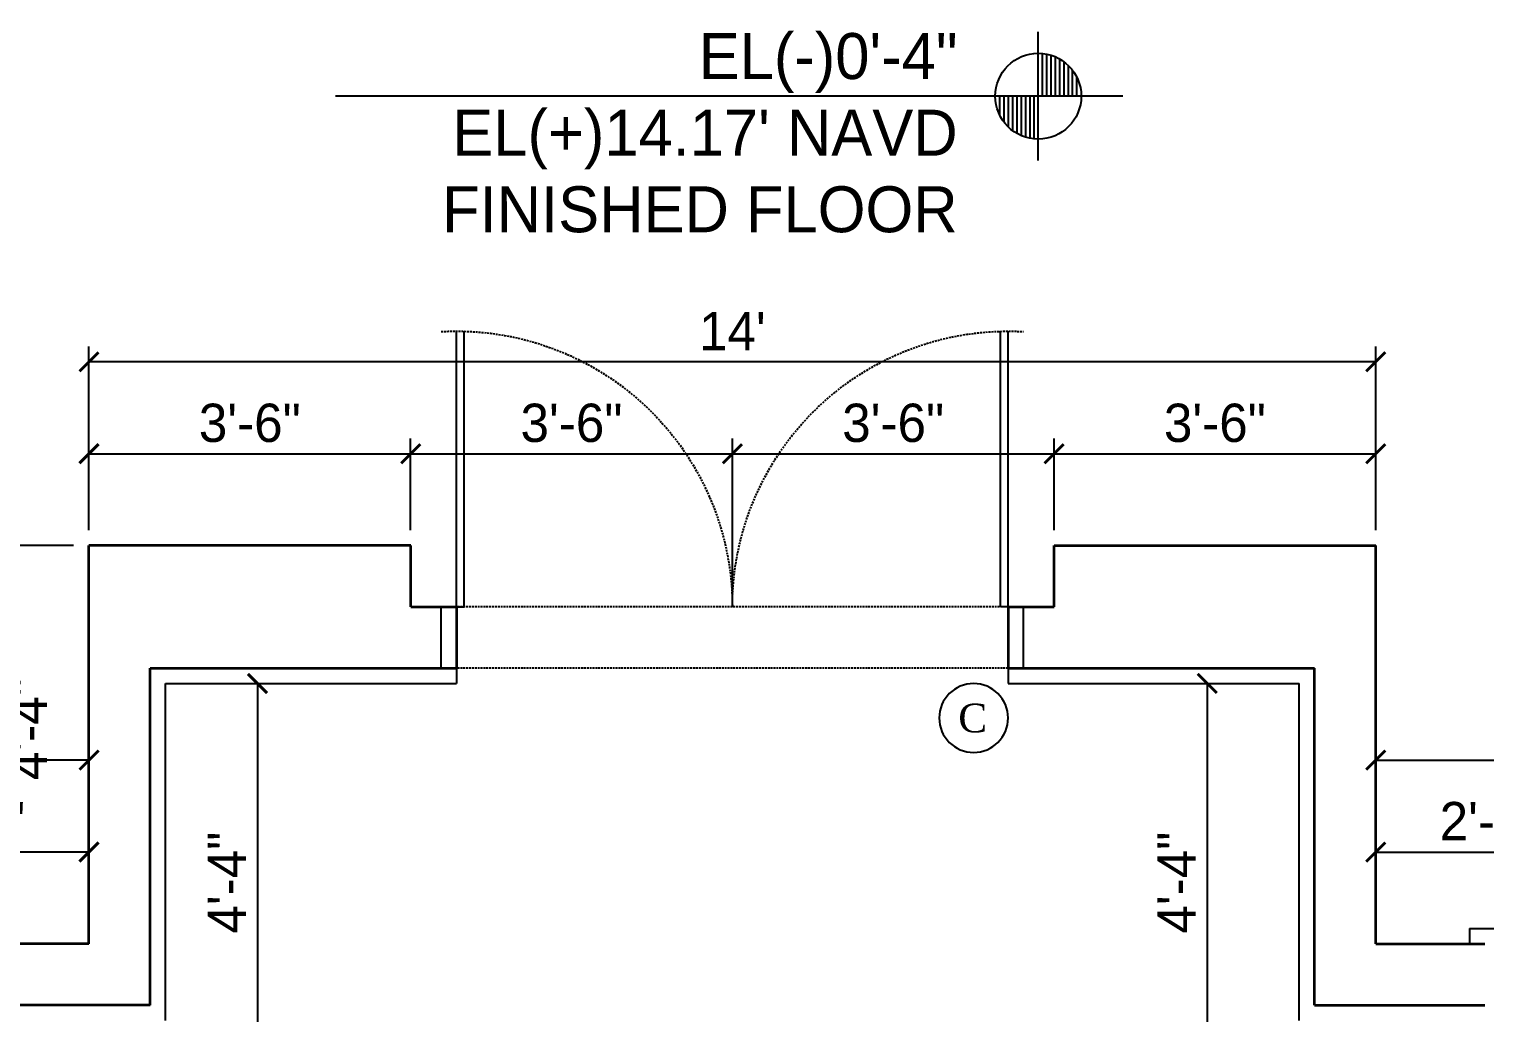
# Model space of a CAD drawing. Header units: inches. Extents: x 0 to 22102, y -19958 to 0.
# Drawn here: x 10656.6 to 10846.6, y -9904.2 to -9775.7 of the extents above; entities that cross this region are included whole.
import ezdxf
from ezdxf.enums import TextEntityAlignment as Align

# ---------------------------------------------------------------- set-up
doc = ezdxf.new("R2010")
doc.units = ezdxf.units.IN
doc.header["$MEASUREMENT"] = 0
doc.linetypes.add('HIDDEN', pattern=[0.375, 0.25, -0.125])
for name, color, linetype in [('DIM-EXT', 5, 'Continuous'), ('DIM-INT', 5, 'Continuous'), ('DOOR', 1, 'Continuous'), ('DOOR-EXT', 2, 'Continuous'), ('ELEVATION NOTES', 1, 'Continuous'), ('HEADER-EXT', 5, 'HIDDEN'), ('ROOF', 3, 'Continuous'), ('WINDOW SILL', 1, 'Continuous')]:
    doc.layers.add(name, color=color, linetype=linetype)
doc.layers.add('WALL-EXT', color=6, linetype='Continuous', lineweight=35)
doc.styles.add('ARCHITXT', font='BOOKOS.TTF', dxfattribs={"height": 0.078125})
doc.dimstyles.new('Ideal', dxfattribs={"dimscale": 0, "dimtxt": 5, "dimasz": 2.5, "dimexe": 2, "dimexo": 2, "dimgap": 1.5, "dimtad": 1, "dimdec": 4, "dimzin": 0, "dimdsep": 46, "dimlunit": 4, "dimtxsty": 'Standard', "dimblk": 'ARCHTICK', "dimcen": 2, "dimclrt": 1, "dimazin": 0, "dimtfac": 0.75, "dimtdec": 4, "dimtix": 1, "dimtofl": 0, "dimtmove": 2, "dimatfit": 3, "dimldrblk": 'OPEN30', "dimfxl": 1, "dimtolj": 1, "dimtzin": 0, "dimarcsym": 0})

# ---------------------------------------------------------------- blocks, each defined once
blk = doc.blocks.new('B-DD872')
for p, q in [((2, 4), (2, 40)), ((3, 4), (3, 39.99)), ((73, 4), (73, 39.99)), ((74, 4), (74, 40)), ((2, 4), (3, 4)), ((74, 4), (73, 4))]:
    blk.add_line(p, q)
for points in [[(2, 4), (2, -4), (0, -4), (0, 4)], [(74, 4), (74, -4), (76, -4), (76, 4)]]:
    blk.add_lwpolyline(points, close=True)
at = {"linetype": 'HIDDEN'}
for centre, start, end in [((2, 4), 0, 93.1847), ((74, 4), 86.8153, 180)]:
    blk.add_arc(centre, 36, start, end, dxfattribs=at)
blk = doc.blocks.new('_ArchTick')
at = {"color": 0, "linetype": 'ByBlock', "lineweight": 100, "const_width": 0.15}
blk.add_lwpolyline([(-0.5, -0.5), (0.5, 0.5)], dxfattribs=at)
blk = doc.blocks.new('*D308')
at = {"layer": 'Defpoints', "color": 0, "transparency": 16777216}
for p in [(10846.74, -9672.12), (10836.35, -9678.12), (10944.35, -9865.18)]:
    blk.add_point(p, dxfattribs=at)
at = {"layer": 'DIM-EXT', "color": 0, "lineweight": -2, "transparency": 16777216}
for p, q in [((10845.01, -9673.12), (10834.62, -9679.12)), ((10944.35, -9865.18), (10836.35, -9678.12))]:
    blk.add_line(p, q, dxfattribs=at)
at = {"layer": 'DIM-EXT', "color": 0, "lineweight": -2, "transparency": 16777216, "xscale": 2.5, "yscale": 2.5, "zscale": 2.5}
for p, rotation in [((10836.35, -9678.12), 120.0000000000103), ((10944.35, -9865.18), 300.0000000000103)]:
    blk.add_blockref('_ArchTick', p, dxfattribs=dict(at, rotation=rotation))
at = {"layer": 'DIM-EXT', "color": 1, "transparency": 16777216, "insert": (10893.82, -9769.65), "char_height": 5, "attachment_point": 5, "rotation": 300}
blk.add_mtext("\\A1;18'", dxfattribs=at)
blk = doc.blocks.new('_Open30')
at = {"color": 0, "linetype": 'ByBlock', "lineweight": -2}
for p, q in [((-1, 0.268), (0, 0)), ((0, 0), (-1, -0.268)), ((0, 0), (-1, 0))]:
    blk.add_line(p, q, dxfattribs=at)
blk = doc.blocks.new('*D312')
at = {"layer": 'Defpoints', "color": 0, "transparency": 16777216}
for p in [(10832.39, -9883.18), (10862.39, -9883.18), (10862.39, -9895.18)]:
    blk.add_point(p, dxfattribs=at)
at = {"layer": 'DIM-EXT', "color": 0, "lineweight": -2, "transparency": 16777216}
for p, q in [((10862.39, -9893.18), (10862.39, -9881.18)), ((10832.39, -9883.18), (10862.39, -9883.18))]:
    blk.add_line(p, q, dxfattribs=at)
at = {"layer": 'DIM-EXT', "color": 0, "lineweight": -2, "transparency": 16777216, "xscale": 2.5, "yscale": 2.5, "zscale": 2.5, "rotation": 180}
blk.add_blockref('_ArchTick', (10832.39, -9883.18), dxfattribs=at)
at = {"layer": 'DIM-EXT', "color": 0, "lineweight": -2, "transparency": 16777216, "xscale": 2.5, "yscale": 2.5, "zscale": 2.5}
blk.add_blockref('_ArchTick', (10862.39, -9883.18), dxfattribs=at)
at = {"layer": 'DIM-EXT', "color": 1, "transparency": 16777216, "insert": (10847.39, -9879.18), "char_height": 5, "attachment_point": 5}
blk.add_mtext('\\A1;2\'-6"', dxfattribs=at)
blk = doc.blocks.new('*D314')
at = {"layer": 'Defpoints', "color": 0, "transparency": 16777216}
for p in [(10832.39, -9871.18), (10892.39, -9871.18), (10892.39, -9895.18)]:
    blk.add_point(p, dxfattribs=at)
at = {"layer": 'DIM-EXT', "color": 0, "lineweight": -2, "transparency": 16777216}
for p, q in [((10892.39, -9893.18), (10892.39, -9869.18)), ((10832.39, -9871.18), (10892.39, -9871.18))]:
    blk.add_line(p, q, dxfattribs=at)
at = {"layer": 'DIM-EXT', "color": 0, "lineweight": -2, "transparency": 16777216, "xscale": 2.5, "yscale": 2.5, "zscale": 2.5, "rotation": 180}
blk.add_blockref('_ArchTick', (10832.39, -9871.18), dxfattribs=at)
at = {"layer": 'DIM-EXT', "color": 0, "lineweight": -2, "transparency": 16777216, "xscale": 2.5, "yscale": 2.5, "zscale": 2.5}
blk.add_blockref('_ArchTick', (10892.39, -9871.18), dxfattribs=at)
at = {"layer": 'DIM-EXT', "color": 1, "transparency": 16777216, "insert": (10862.39, -9867.18), "char_height": 5, "attachment_point": 5}
blk.add_mtext("\\A1;5'", dxfattribs=at)
blk = doc.blocks.new('*D315')
at = {"layer": 'Defpoints', "color": 0, "transparency": 16777216}
for p in [(10634.39, -9883.18), (10664.39, -9883.18), (10634.39, -9895.18)]:
    blk.add_point(p, dxfattribs=at)
at = {"layer": 'DIM-EXT', "color": 0, "lineweight": -2, "transparency": 16777216}
for p, q in [((10634.39, -9893.18), (10634.39, -9881.18)), ((10664.39, -9883.18), (10634.39, -9883.18))]:
    blk.add_line(p, q, dxfattribs=at)
at = {"layer": 'DIM-EXT', "color": 0, "lineweight": -2, "transparency": 16777216, "xscale": 2.5, "yscale": 2.5, "zscale": 2.5, "rotation": 180}
blk.add_blockref('_ArchTick', (10634.39, -9883.18), dxfattribs=at)
at = {"layer": 'DIM-EXT', "color": 0, "lineweight": -2, "transparency": 16777216, "xscale": 2.5, "yscale": 2.5, "zscale": 2.5}
blk.add_blockref('_ArchTick', (10664.39, -9883.18), dxfattribs=at)
at = {"layer": 'DIM-EXT', "color": 1, "transparency": 16777216, "insert": (10649.39, -9879.18), "char_height": 5, "attachment_point": 5}
blk.add_mtext('\\A1;2\'-6"', dxfattribs=at)
blk = doc.blocks.new('*D317')
at = {"layer": 'Defpoints', "color": 0, "transparency": 16777216}
for p in [(10604.39, -9871.18), (10604.39, -9871.18), (10664.39, -9871.18)]:
    blk.add_point(p, dxfattribs=at)
at = {"layer": 'DIM-EXT', "color": 0, "lineweight": -2, "transparency": 16777216}
blk.add_line((10664.39, -9871.18), (10604.39, -9871.18), dxfattribs=at)
at = {"layer": 'DIM-EXT', "color": 0, "lineweight": -2, "transparency": 16777216, "xscale": 2.5, "yscale": 2.5, "zscale": 2.5, "rotation": 180}
blk.add_blockref('_ArchTick', (10604.39, -9871.18), dxfattribs=at)
at = {"layer": 'DIM-EXT', "color": 0, "lineweight": -2, "transparency": 16777216, "xscale": 2.5, "yscale": 2.5, "zscale": 2.5}
blk.add_blockref('_ArchTick', (10664.39, -9871.18), dxfattribs=at)
at = {"layer": 'DIM-EXT', "color": 1, "transparency": 16777216, "insert": (10634.39, -9867.18), "char_height": 5, "attachment_point": 5}
blk.add_mtext("\\A1;5'", dxfattribs=at)
blk = doc.blocks.new('*D318')
at = {"layer": 'Defpoints', "color": 0, "transparency": 16777216}
for p in [(10664.39, -9843.18), (10652.39, -9895.18), (10652.39, -9895.18)]:
    blk.add_point(p, dxfattribs=at)
at = {"layer": 'DIM-EXT', "color": 0, "lineweight": -2, "transparency": 16777216}
for p, q in [((10662.39, -9843.18), (10650.39, -9843.18)), ((10652.39, -9843.18), (10652.39, -9895.18))]:
    blk.add_line(p, q, dxfattribs=at)
at = {"layer": 'DIM-EXT', "color": 0, "lineweight": -2, "transparency": 16777216, "xscale": 2.5, "yscale": 2.5, "zscale": 2.5}
for p, rotation in [((10652.39, -9843.18), 90), ((10652.39, -9895.18), 270)]:
    blk.add_blockref('_ArchTick', p, dxfattribs=dict(at, rotation=rotation))
at = {"layer": 'DIM-EXT', "color": 1, "transparency": 16777216, "insert": (10656.39, -9867.13), "char_height": 5, "attachment_point": 5, "rotation": 90}
blk.add_mtext('\\A1;4\'-4"', dxfattribs=at)
blk = doc.blocks.new('*D319')
at = {"layer": 'Defpoints', "color": 0, "transparency": 16777216}
for p in [(10706.39, -9831.18), (10664.39, -9843.18), (10706.39, -9843.18)]:
    blk.add_point(p, dxfattribs=at)
at = {"layer": 'DIM-EXT', "color": 0, "lineweight": -2, "transparency": 16777216}
for p, q in [((10664.39, -9841.18), (10664.39, -9829.18)), ((10706.39, -9841.18), (10706.39, -9829.18)), ((10664.39, -9831.18), (10706.39, -9831.18))]:
    blk.add_line(p, q, dxfattribs=at)
at = {"layer": 'DIM-EXT', "color": 0, "lineweight": -2, "transparency": 16777216, "xscale": 2.5, "yscale": 2.5, "zscale": 2.5, "rotation": 180}
blk.add_blockref('_ArchTick', (10664.39, -9831.18), dxfattribs=at)
at = {"layer": 'DIM-EXT', "color": 0, "lineweight": -2, "transparency": 16777216, "xscale": 2.5, "yscale": 2.5, "zscale": 2.5}
blk.add_blockref('_ArchTick', (10706.39, -9831.18), dxfattribs=at)
at = {"layer": 'DIM-EXT', "color": 1, "transparency": 16777216, "insert": (10685.39, -9827.18), "char_height": 5, "attachment_point": 5}
blk.add_mtext('\\A1;3\'-6"', dxfattribs=at)
blk = doc.blocks.new('*D320')
at = {"layer": 'Defpoints', "color": 0, "transparency": 16777216}
for p in [(10748.39, -9831.18), (10706.39, -9843.18), (10748.39, -9851.18)]:
    blk.add_point(p, dxfattribs=at)
at = {"layer": 'DIM-EXT', "color": 0, "lineweight": -2, "transparency": 16777216}
for p, q in [((10706.39, -9841.18), (10706.39, -9829.18)), ((10748.39, -9849.18), (10748.39, -9829.18)), ((10706.39, -9831.18), (10748.39, -9831.18))]:
    blk.add_line(p, q, dxfattribs=at)
at = {"layer": 'DIM-EXT', "color": 0, "lineweight": -2, "transparency": 16777216, "xscale": 2.5, "yscale": 2.5, "zscale": 2.5, "rotation": 180}
blk.add_blockref('_ArchTick', (10706.39, -9831.18), dxfattribs=at)
at = {"layer": 'DIM-EXT', "color": 0, "lineweight": -2, "transparency": 16777216, "xscale": 2.5, "yscale": 2.5, "zscale": 2.5}
blk.add_blockref('_ArchTick', (10748.39, -9831.18), dxfattribs=at)
at = {"layer": 'DIM-EXT', "color": 1, "transparency": 16777216, "insert": (10727.39, -9827.18), "char_height": 5, "attachment_point": 5}
blk.add_mtext('\\A1;3\'-6"', dxfattribs=at)
blk = doc.blocks.new('*D321')
at = {"layer": 'Defpoints', "color": 0, "transparency": 16777216}
for p in [(10790.39, -9831.18), (10790.39, -9843.18), (10748.39, -9851.18)]:
    blk.add_point(p, dxfattribs=at)
at = {"layer": 'DIM-EXT', "color": 0, "lineweight": -2, "transparency": 16777216}
for p, q in [((10748.39, -9849.18), (10748.39, -9829.18)), ((10790.39, -9841.18), (10790.39, -9829.18)), ((10748.39, -9831.18), (10790.39, -9831.18))]:
    blk.add_line(p, q, dxfattribs=at)
at = {"layer": 'DIM-EXT', "color": 0, "lineweight": -2, "transparency": 16777216, "xscale": 2.5, "yscale": 2.5, "zscale": 2.5, "rotation": 180}
blk.add_blockref('_ArchTick', (10748.39, -9831.18), dxfattribs=at)
at = {"layer": 'DIM-EXT', "color": 0, "lineweight": -2, "transparency": 16777216, "xscale": 2.5, "yscale": 2.5, "zscale": 2.5}
blk.add_blockref('_ArchTick', (10790.39, -9831.18), dxfattribs=at)
at = {"layer": 'DIM-EXT', "color": 1, "transparency": 16777216, "insert": (10769.39, -9827.18), "char_height": 5, "attachment_point": 5}
blk.add_mtext('\\A1;3\'-6"', dxfattribs=at)
blk = doc.blocks.new('*D322')
at = {"layer": 'Defpoints', "color": 0, "transparency": 16777216}
for p in [(10832.39, -9831.18), (10790.39, -9843.18), (10832.39, -9843.18)]:
    blk.add_point(p, dxfattribs=at)
at = {"layer": 'DIM-EXT', "color": 0, "lineweight": -2, "transparency": 16777216}
for p, q in [((10790.39, -9841.18), (10790.39, -9829.18)), ((10832.39, -9841.18), (10832.39, -9829.18)), ((10790.39, -9831.18), (10832.39, -9831.18))]:
    blk.add_line(p, q, dxfattribs=at)
at = {"layer": 'DIM-EXT', "color": 0, "lineweight": -2, "transparency": 16777216, "xscale": 2.5, "yscale": 2.5, "zscale": 2.5, "rotation": 180}
blk.add_blockref('_ArchTick', (10790.39, -9831.18), dxfattribs=at)
at = {"layer": 'DIM-EXT', "color": 0, "lineweight": -2, "transparency": 16777216, "xscale": 2.5, "yscale": 2.5, "zscale": 2.5}
blk.add_blockref('_ArchTick', (10832.39, -9831.18), dxfattribs=at)
at = {"layer": 'DIM-EXT', "color": 1, "transparency": 16777216, "insert": (10811.39, -9827.18), "char_height": 5, "attachment_point": 5}
blk.add_mtext('\\A1;3\'-6"', dxfattribs=at)
blk = doc.blocks.new('*D323')
at = {"layer": 'Defpoints', "color": 0, "transparency": 16777216}
for p in [(10664.39, -9819.18), (10664.39, -9843.18), (10832.39, -9843.18)]:
    blk.add_point(p, dxfattribs=at)
at = {"layer": 'DIM-EXT', "color": 0, "lineweight": -2, "transparency": 16777216}
for p, q in [((10664.39, -9841.18), (10664.39, -9817.18)), ((10832.39, -9841.18), (10832.39, -9817.18)), ((10832.39, -9819.18), (10664.39, -9819.18))]:
    blk.add_line(p, q, dxfattribs=at)
at = {"layer": 'DIM-EXT', "color": 0, "lineweight": -2, "transparency": 16777216, "xscale": 2.5, "yscale": 2.5, "zscale": 2.5, "rotation": 180}
blk.add_blockref('_ArchTick', (10664.39, -9819.18), dxfattribs=at)
at = {"layer": 'DIM-EXT', "color": 0, "lineweight": -2, "transparency": 16777216, "xscale": 2.5, "yscale": 2.5, "zscale": 2.5}
blk.add_blockref('_ArchTick', (10832.39, -9819.18), dxfattribs=at)
at = {"layer": 'DIM-EXT', "color": 1, "transparency": 16777216, "insert": (10748.39, -9815.18), "char_height": 5, "attachment_point": 5}
blk.add_mtext("\\A1;14'", dxfattribs=at)
blk = doc.blocks.new('*D487')
at = {"layer": 'Defpoints', "color": 0, "transparency": 16777216}
for p in [(10810.39, -9861.18), (10810.39, -9913.18), (10822.39, -9913.18)]:
    blk.add_point(p, dxfattribs=at)
at = {"layer": 'DIM-INT', "color": 0, "lineweight": -2, "transparency": 16777216}
for p, q in [((10810.39, -9861.18), (10810.39, -9913.18)), ((10820.39, -9913.18), (10808.39, -9913.18))]:
    blk.add_line(p, q, dxfattribs=at)
at = {"layer": 'DIM-INT', "color": 0, "lineweight": -2, "transparency": 16777216, "xscale": 2.5, "yscale": 2.5, "zscale": 2.5}
for p, rotation in [((10810.39, -9861.18), 90), ((10810.39, -9913.18), 270)]:
    blk.add_blockref('_ArchTick', p, dxfattribs=dict(at, rotation=rotation))
at = {"layer": 'DIM-INT', "color": 1, "transparency": 16777216, "insert": (10806.39, -9887.18), "char_height": 5, "attachment_point": 5, "rotation": 90}
blk.add_mtext('\\A1;4\'-4"', dxfattribs=at)
blk = doc.blocks.new('*D490')
at = {"layer": 'Defpoints', "color": 0, "transparency": 16777216}
for p in [(10686.39, -9861.18), (10674.39, -9913.18), (10686.39, -9913.18)]:
    blk.add_point(p, dxfattribs=at)
at = {"layer": 'DIM-INT', "color": 0, "lineweight": -2, "transparency": 16777216}
for p, q in [((10686.39, -9861.18), (10686.39, -9913.18)), ((10676.39, -9913.18), (10688.39, -9913.18))]:
    blk.add_line(p, q, dxfattribs=at)
at = {"layer": 'DIM-INT', "color": 0, "lineweight": -2, "transparency": 16777216, "xscale": 2.5, "yscale": 2.5, "zscale": 2.5}
for p, rotation in [((10686.39, -9861.18), 90), ((10686.39, -9913.18), 270)]:
    blk.add_blockref('_ArchTick', p, dxfattribs=dict(at, rotation=rotation))
at = {"layer": 'DIM-INT', "color": 1, "transparency": 16777216, "insert": (10682.39, -9887.18), "char_height": 5, "attachment_point": 5, "rotation": 90}
blk.add_mtext('\\A1;4\'-4"', dxfattribs=at)
blk = doc.blocks.new('DOORSIGN')
at = {"color": 125}
blk.add_circle((0, 0), 4.5, dxfattribs=at)
at = {"style": 'ARCHITXT'}
blk.add_attdef('OO', text='', height=3.75, dxfattribs=at).set_placement((0, 0), align=Align.MIDDLE_CENTER)

msp = doc.modelspace()

# ---------------------------------------------------------------- linework, layer by layer
at = {"layer": 'ELEVATION NOTES'}
for p, q in [((10788.33139, -9792.91758), (10788.33139, -9776.08476)), ((10788.89248, -9784.50117), (10788.89248, -9778.91835)), ((10789.45357, -9784.50117), (10789.45357, -9779.0036)), ((10790.01467, -9784.50117), (10790.01467, -9779.14867)), ((10790.57576, -9784.50117), (10790.57576, -9779.35866)), ((10791.13685, -9784.50117), (10791.13685, -9779.64195)), ((10791.69795, -9784.50117), (10791.69795, -9780.01242)), ((10792.25904, -9784.50117), (10792.25904, -9780.49416)), ((10792.82014, -9784.50117), (10792.82014, -9781.13461)), ((10793.38123, -9784.50117), (10793.38123, -9782.05542)), ((10787.77029, -9784.50117), (10696.57966, -9784.50117)), ((10799.37175, -9784.50117), (10779.91498, -9784.50117)), ((10782.72045, -9784.50117), (10782.72045, -9784.5013)), ((10783.28154, -9784.50117), (10783.28154, -9786.94692)), ((10783.84264, -9784.50117), (10783.84264, -9787.86773)), ((10784.40373, -9784.50117), (10784.40373, -9788.50818)), ((10784.96482, -9784.50117), (10784.96482, -9788.98992)), ((10785.52592, -9784.50117), (10785.52592, -9789.36039)), ((10786.08701, -9784.50117), (10786.08701, -9789.64368)), ((10786.6481, -9784.50117), (10786.6481, -9789.85367)), ((10787.2092, -9784.50117), (10787.2092, -9789.99874)), ((10787.77029, -9784.50117), (10787.77029, -9790.08399))]:
    msp.add_line(p, q, dxfattribs=at)
msp.add_circle((10788.33139, -9784.50117), 5.61094, dxfattribs=at)
at = {"layer": 'HEADER-EXT'}
for p, q in [((10784.39078, -9851.18476), (10712.39078, -9851.18476)), ((10784.39078, -9859.18476), (10712.39078, -9859.18476))]:
    msp.add_line(p, q, dxfattribs=at)
at = {"layer": 'ROOF'}
for p, q in [((10712.39078, -9859.18476), (10712.39078, -9861.18476)), ((10784.39078, -9859.18476), (10784.39078, -9861.18476)), ((10674.39078, -9905.18476), (10674.39078, -9861.18476)), ((10674.39078, -9861.18476), (10712.39078, -9861.18476)), ((10784.39078, -9861.18476), (10822.39078, -9861.18476)), ((10822.39078, -9905.18476), (10822.39078, -9861.18476))]:
    msp.add_line(p, q, dxfattribs=at)
at = {"layer": 'WALL-EXT'}
for p, q in [((10664.39078, -9895.18476), (10664.39078, -9843.18476)), ((10706.39078, -9843.18476), (10664.39078, -9843.18476)), ((10706.39078, -9851.18476), (10706.39078, -9843.18476)), ((10790.39078, -9843.18476), (10832.39078, -9843.18476)), ((10790.39078, -9851.18476), (10790.39078, -9843.18476)), ((10832.39078, -9895.18476), (10832.39078, -9843.18476)), ((10706.39078, -9851.18476), (10712.39078, -9851.18476)), ((10712.39078, -9851.18476), (10712.39078, -9859.18476)), ((10784.39078, -9851.18476), (10784.39078, -9859.18476)), ((10784.39078, -9851.18476), (10790.39078, -9851.18476)), ((10672.39078, -9903.18476), (10672.39078, -9859.18476)), ((10672.39078, -9859.18476), (10712.39078, -9859.18476)), ((10784.39078, -9859.18476), (10824.39078, -9859.18476)), ((10824.39078, -9903.18476), (10824.39078, -9859.18476)), ((10664.39078, -9895.18476), (10650.14078, -9895.18476)), ((10832.39078, -9895.18476), (10846.64078, -9895.18476)), ((10672.39078, -9903.18476), (10650.14078, -9903.18476)), ((10824.39078, -9903.18476), (10846.64078, -9903.18476))]:
    msp.add_line(p, q, dxfattribs=at)
at = {"layer": 'WINDOW SILL'}
for q in [(10880.14078, -9893.18476), (10844.64078, -9895.18476)]:
    msp.add_line((10844.64078, -9893.18476), q, dxfattribs=at)

# ---------------------------------------------------------------- block references
at = {"layer": 'DOOR'}
ref = msp.add_blockref('DOORSIGN', (10779.89078, -9865.68476), dxfattribs=dict(at, xscale=-1))
ref.add_attrib('OO', 'C', dxfattribs={"layer": '0', "height": 3.75, "style": 'ARCHITXT'}).set_placement((10779.7725, -9865.68476), align=Align.MIDDLE_CENTER)
at = {"layer": 'DOOR-EXT', "xscale": -1}
msp.add_blockref('B-DD872', (10786.39078, -9855.18476), dxfattribs=at)

# ---------------------------------------------------------------- texts
at = {"layer": 'ELEVATION NOTES', "insert": (10777.8061, -9776.26461), "char_height": 6, "width": 105.0409407, "attachment_point": 3}
msp.add_mtext('EL(-)0\'-4"\\PEL(+)14.17\' NAVD\\PFINISHED FLOOR', dxfattribs=at)

# ---------------------------------------------------------------- dimensions: what is measured, and where the dimension line sits
at = {"layer": 'DIM-EXT'}
for base, p1, p2, angle, picture, middle in [((10836.35231, -9678.12327), (10944.35231, -9865.18476), (10846.74461, -9672.12327), 300, '*D308', (10893.81641, -9769.65402)), ((10664.39078, -9819.18476), (10832.39078, -9843.18476), (10664.39078, -9843.18476), 180, '*D323', (10748.39078, -9815.18476)), ((10706.39078, -9831.18476), (10664.39078, -9843.18476), (10706.39078, -9843.18476), 180, '*D319', (10685.39078, -9827.18476)), ((10748.39078, -9831.18476), (10706.39078, -9843.18476), (10748.39078, -9851.18476), 180, '*D320', (10727.39078, -9827.18476)), ((10790.39078, -9831.18476), (10748.39078, -9851.18476), (10790.39078, -9843.18476), 180, '*D321', (10769.39078, -9827.18476)), ((10832.39078, -9831.18476), (10790.39078, -9843.18476), (10832.39078, -9843.18476), 180, '*D322', (10811.39078, -9827.18476)), ((10892.39078, -9871.18476), (10832.39078, -9871.18476), (10892.39078, -9895.18476), 180, '*D314', (10862.39078, -9867.18476)), ((10862.39078, -9883.18476), (10832.39078, -9883.18476), (10862.39078, -9895.18476), 180, '*D312', (10847.39078, -9879.18476))]:
    dim = msp.add_linear_dim(base=base, p1=p1, p2=p2, angle=angle, dimstyle='Ideal', override={"dimscale": 1, "dimtofl": 1, "dimfxl": 0.125}, dxfattribs=at)
    dim.commit()
    dim.dimension.update_dxf_attribs({"geometry": picture, "text_midpoint": middle})
dim = msp.add_linear_dim(base=(10652.39078, -9895.18476), p1=(10664.39078, -9843.18476), p2=(10652.39078, -9895.18476), angle=270, dimstyle='Ideal', override={"dimscale": 1, "dimtofl": 1, "dimfxl": 0.125}, dxfattribs=at)
dim.commit()
dim.dimension.update_dxf_attribs({"geometry": '*D318', "text_midpoint": (10656.39078, -9867.12958), "dimtype": 160})
for base, p1, p2, picture, middle in [((10604.39078, -9871.18476), (10664.39078, -9871.18476), (10604.39078, -9871.18476), '*D317', (10634.39078, -9867.18476)), ((10634.39078, -9883.18476), (10664.39078, -9883.18476), (10634.39078, -9895.18476), '*D315', (10649.39078, -9879.18476))]:
    dim = msp.add_linear_dim(base=base, p1=p1, p2=p2, dimstyle='Ideal', override={"dimscale": 1, "dimtofl": 1, "dimfxl": 0.125}, dxfattribs=at)
    dim.commit()
    dim.dimension.update_dxf_attribs({"geometry": picture, "text_midpoint": middle})
at = {"layer": 'DIM-INT'}
for base, p1, p2, picture, middle in [((10686.39078, -9913.18476), (10686.39078, -9861.18476), (10674.39078, -9913.18476), '*D490', (10682.39078, -9887.18476)), ((10810.39078, -9913.18476), (10810.39078, -9861.18476), (10822.39078, -9913.18476), '*D487', (10806.39078, -9887.18476))]:
    dim = msp.add_linear_dim(base=base, p1=p1, p2=p2, angle=90, dimstyle='Ideal', override={"dimscale": 1, "dimtad": 3, "dimtofl": 1, "dimfxl": 0.125}, dxfattribs=at)
    dim.commit()
    dim.dimension.update_dxf_attribs({"geometry": picture, "text_midpoint": middle})

doc.saveas('drawing.dxf')
